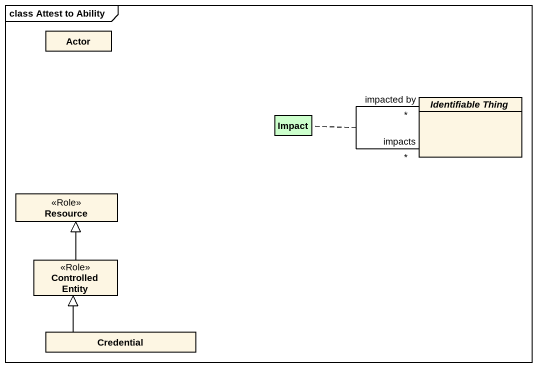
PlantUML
@startuml
mainframe class Attest to Ability
hide circle
hide empty members
class "Actor" as Actor_
class Impact #CCFFCC
abstract class "Identifiable Thing" as Identifiable_Thing
class Resource <<Role>>
class "Controlled Entity" as Controlled_Entity <<Role>>
class Credential
Identifiable_Thing "impacted by\n*" -- "impacts\n*" Identifiable_Thing
(Identifiable_Thing, Identifiable_Thing) .. Impact
Controlled_Entity -up-|> Resource
Credential -up-|> Controlled_Entity
@enduml
